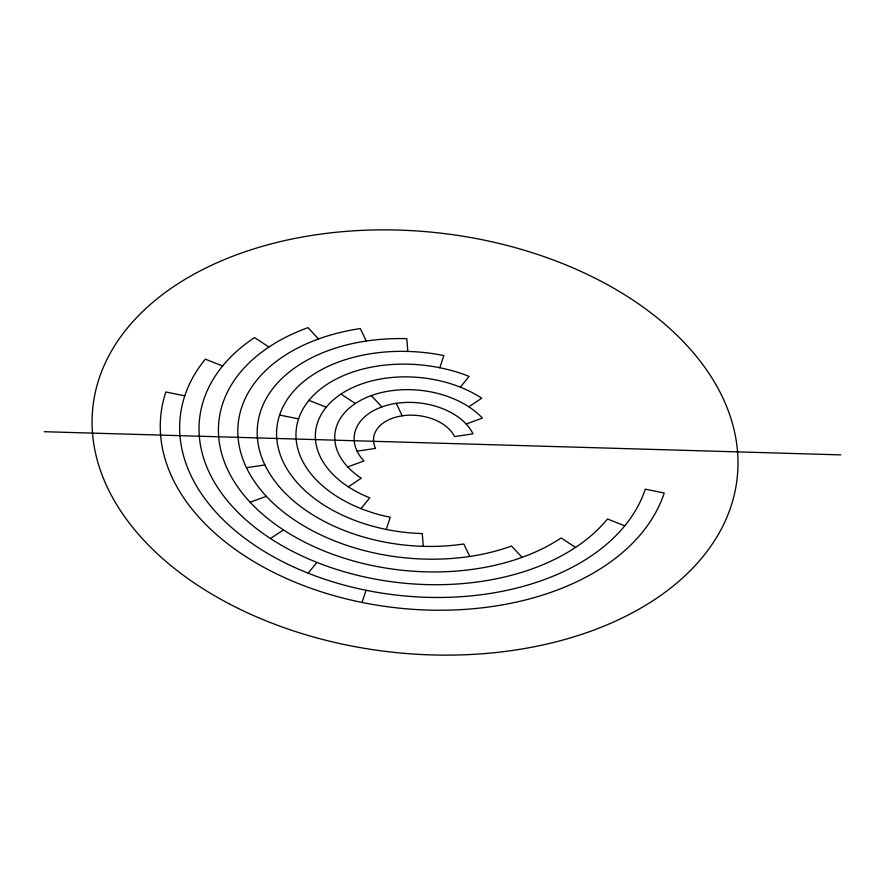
<?xml version="1.0" encoding="UTF-8"?>
<svg xmlns="http://www.w3.org/2000/svg" width="885" height="885" viewBox="0 0 885 885"><rect width="100%" height="100%" fill="white"/><g stroke="black" fill="none" stroke-linecap="round" stroke-linejoin="round"><path stroke-width="1.33" d="M184.799 395.827L165.838 391.978A255.677 166.38 6.3 0 0 362.031 602.453L366.058 590.284M386.236 529.429L390.263 517.26A119.497 77.758 6.3 0 1 302.803 409.335A119.497 77.758 6.3 0 1 469.116 376.402L460.311 387.165M439.823 367.74L443.85 355.571A138.945 90.425 6.3 0 0 277.005 426.625A138.945 90.425 6.3 0 0 422.267 533.578L423.273 546.322M308.135 573.17L316.941 562.406M360.958 508.598L369.764 497.835A100.038 65.103 6.3 0 1 332.893 400.285A100.038 65.103 6.3 0 1 481.761 398.184L468.784 406.801M270.478 538.534L283.454 529.905M348.325 486.816L361.301 478.199A80.59 52.447 6.3 0 1 362.894 399.179A80.59 52.447 6.3 0 1 482.402 418.107L466.141 423.992M250.123 502.215L266.385 496.33M347.683 466.893L363.945 461.008A61.131 39.781 6.3 0 1 388.825 404.799A61.131 39.781 6.3 0 1 472.977 433.838L454.547 436.593A41.683 27.125 6.3 0 0 402.21 415.806L396.226 403.339M246.472 467.7L264.903 464.946M357.098 451.162L375.539 448.407A41.683 27.125 6.3 0 1 402.21 415.806M44.25 431.714L840.75 454.879M279.605 415.043L298.566 418.893M222.589 366.025L205.32 359.166A236.218 153.725 6.3 0 0 336.433 582.927A236.218 153.725 6.3 0 0 645.287 489.173L664.248 493.022A255.677 166.38 6.3 0 1 362.031 602.453M308.953 400.341L326.222 407.211M624.766 525.834L607.497 518.975A216.77 141.069 6.3 0 1 292.658 551.399A216.77 141.069 6.3 0 1 254.537 337.594L268.94 347.02M340.968 394.091L355.372 403.505M575.549 547.406L561.145 537.98A197.311 128.402 6.3 0 1 265.511 516.696A197.311 128.402 6.3 0 1 307.98 327.649L318.534 338.966M371.313 395.595L381.866 406.912M522.106 557.351L511.552 546.034A177.852 115.747 6.3 0 1 255.057 482.358A177.852 115.747 6.3 0 1 360.295 328.567L366.29 341.024M469.78 556.433L463.795 543.976A158.404 103.08 6.3 0 1 259.825 451.505A158.404 103.08 6.3 0 1 406.801 338.678L407.819 351.422M228.916 603.681A324.087 210.907 6.3 0 0 736.674 482.015A324.087 210.907 6.3 0 0 279.527 241.804A324.087 210.907 6.3 0 0 228.916 603.681"/></g></svg>
